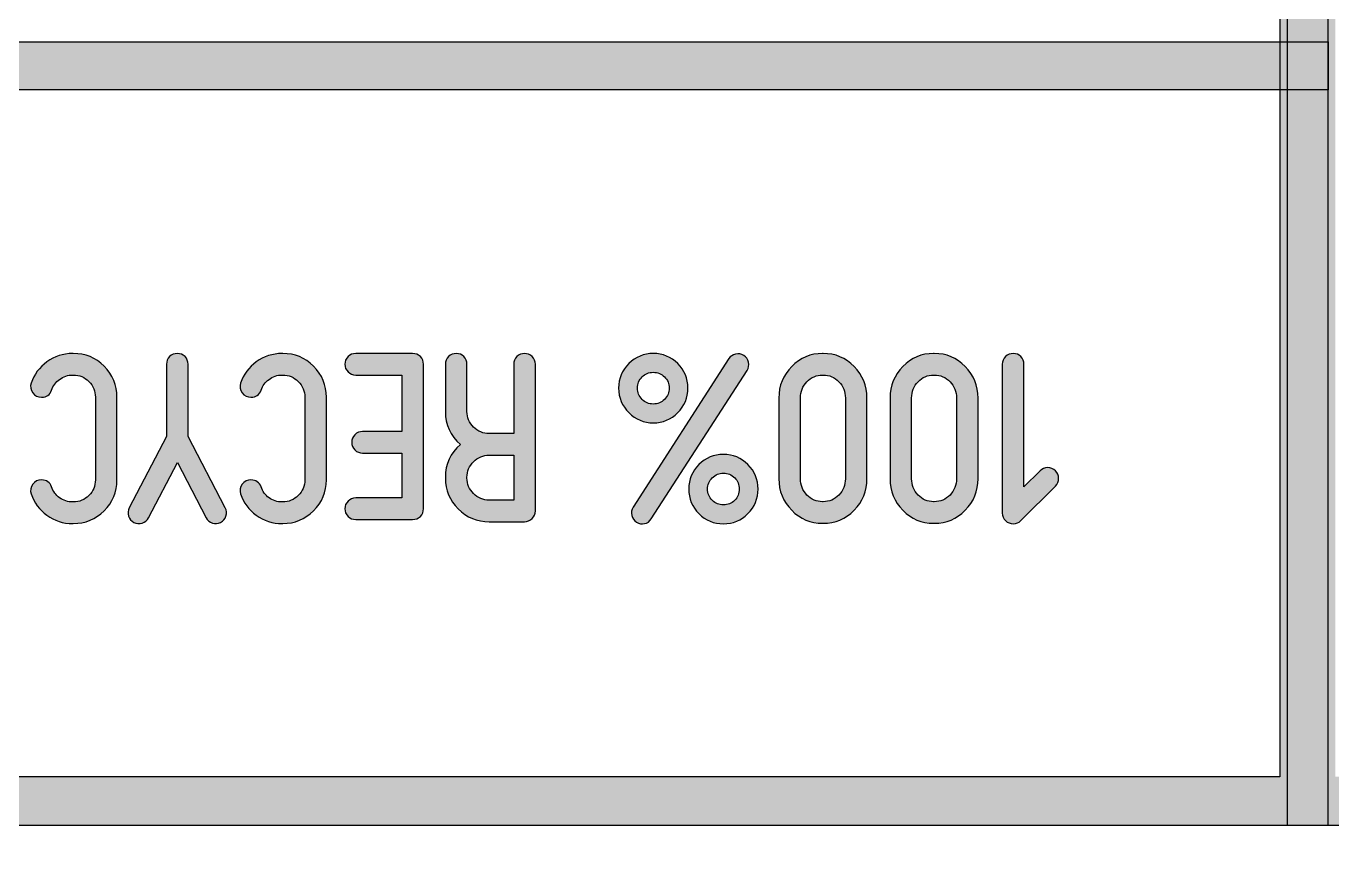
# Model space of a CAD drawing. Extents: x 3 to 98, y -255 to -10.
# Drawn here: x 48.9 to 68.43, y -173.23 to -160.89 of the extents above; entities that cross this region are included whole.
import ezdxf

# ---------------------------------------------------------------- set-up
doc = ezdxf.new("R2010")
doc.units = 0
doc.header["$MEASUREMENT"] = 0
doc.layers.add('LAYER_1', color=7, linetype='CONTINUOUS')

# ---------------------------------------------------------------- blocks, each defined once
blk = doc.blocks.new('BLOCK_2')
at = {"layer": 'LAYER_1'}
h = blk.add_hatch(color=250, dxfattribs=at)
h.dxf.hatch_style = 2
h.paths.add_polyline_path([(68.381, -172.841), (68.381, -150.057), (9.538, -150.057), (9.538, -172.841)])
h.paths.add_polyline_path([(10.261, -150.78), (67.657, -150.78), (67.657, -172.117), (10.261, -172.117)])
for points in [[(68.381, -172.841), (68.381, -150.057), (9.538, -150.057), (9.538, -172.841), (68.381, -172.841)], [(10.261, -150.78), (67.657, -150.78), (67.657, -172.117), (10.261, -172.117), (10.261, -150.78)]]:
    blk.add_lwpolyline(points, dxfattribs=at)

msp = doc.modelspace()

# ---------------------------------------------------------------- hatches: boundary and pattern name
at = {"layer": 'LAYER_1'}
h = msp.add_hatch(color=250, dxfattribs=at)
h.dxf.hatch_style = 2
h.paths.add_polyline_path([(90.549, -172.841), (90.549, -150.057), (67.765, -150.057), (67.765, -172.841)])
h.paths.add_polyline_path([(68.488, -150.78), (89.825, -150.78), (89.825, -172.117), (68.488, -172.117)])
h = msp.add_hatch(color=250, dxfattribs=at)
h.dxf.hatch_style = 2
h.paths.add_polyline_path([(9.538, -161.127), (68.381, -161.127), (68.381, -161.846), (9.538, -161.846)])
h = msp.add_hatch(color=250, dxfattribs=at)
h.dxf.hatch_style = 2
edge = h.paths.add_edge_path()
edge.add_spline(control_points=[(49.13, -166.441), (49.076, -166.441), (49.032, -166.419), (48.999, -166.374), (48.967, -166.33), (48.959, -166.282), (48.976, -166.23), (49.02, -166.1), (49.098, -165.994), (49.211, -165.913), (49.325, -165.829), (49.453, -165.787), (49.595, -165.787), (49.595, -165.787), (49.605, -165.787), (49.605, -165.787), (49.786, -165.787), (49.94, -165.85), (50.068, -165.978), (50.196, -166.106), (50.259, -166.26), (50.259, -166.441), (50.259, -166.441), (50.259, -167.678), (50.259, -167.678), (50.259, -167.857), (50.196, -168.011), (50.068, -168.139), (49.94, -168.266), (49.786, -168.33), (49.605, -168.33), (49.605, -168.33), (49.595, -168.33), (49.595, -168.33), (49.453, -168.33), (49.325, -168.289), (49.211, -168.206), (49.098, -168.124), (49.02, -168.018), (48.976, -167.886), (48.959, -167.836), (48.967, -167.788), (48.999, -167.743), (49.032, -167.699), (49.076, -167.678), (49.13, -167.678), (49.207, -167.678), (49.258, -167.713), (49.282, -167.783), (49.304, -167.85), (49.344, -167.904), (49.401, -167.945), (49.459, -167.987), (49.523, -168.007), (49.595, -168.007), (49.595, -168.007), (49.605, -168.007), (49.605, -168.007), (49.697, -168.007), (49.775, -167.975), (49.84, -167.911), (49.904, -167.846), (49.936, -167.769), (49.936, -167.678), (49.936, -167.678), (49.936, -166.441), (49.936, -166.441), (49.936, -166.349), (49.904, -166.271), (49.84, -166.206), (49.775, -166.142), (49.697, -166.109), (49.605, -166.109), (49.605, -166.109), (49.595, -166.109), (49.595, -166.109), (49.523, -166.109), (49.459, -166.131), (49.401, -166.174), (49.344, -166.215), (49.304, -166.268), (49.282, -166.334), (49.258, -166.405), (49.207, -166.441), (49.13, -166.441)], knot_values=[0, 0, 0, 0, 1, 1, 1, 2, 2, 2, 3, 3, 3, 4, 4, 4, 5, 5, 5, 6, 6, 6, 7, 7, 7, 8, 8, 8, 9, 9, 9, 10, 10, 10, 11, 11, 11, 12, 12, 12, 13, 13, 13, 14, 14, 14, 15, 15, 15, 16, 16, 16, 17, 17, 17, 18, 18, 18, 19, 19, 19, 20, 20, 20, 21, 21, 21, 22, 22, 22, 23, 23, 23, 24, 24, 24, 25, 25, 25, 26, 26, 26, 27, 27, 27, 28, 28, 28, 28], degree=3, periodic=1)
h = msp.add_hatch(color=250, dxfattribs=at)
h.dxf.hatch_style = 2
edge = h.paths.add_edge_path()
edge.add_spline(control_points=[(50.513, -168.313), (50.473, -168.292), (50.446, -168.261), (50.434, -168.218), (50.42, -168.175), (50.423, -168.134), (50.444, -168.096), (50.444, -168.096), (51, -167.03), (51, -167.03), (51, -167.03), (51, -165.949), (51, -165.949), (51, -165.904), (51.016, -165.866), (51.047, -165.833), (51.079, -165.802), (51.118, -165.787), (51.163, -165.787), (51.206, -165.787), (51.244, -165.802), (51.277, -165.833), (51.308, -165.866), (51.323, -165.904), (51.323, -165.949), (51.323, -165.949), (51.323, -167.03), (51.323, -167.03), (51.323, -167.03), (51.879, -168.096), (51.879, -168.096), (51.9, -168.134), (51.903, -168.175), (51.889, -168.218), (51.877, -168.261), (51.85, -168.292), (51.81, -168.313), (51.771, -168.334), (51.73, -168.337), (51.688, -168.323), (51.645, -168.309), (51.613, -168.283), (51.592, -168.244), (51.592, -168.244), (51.163, -167.419), (51.163, -167.419), (51.163, -167.419), (50.731, -168.244), (50.731, -168.244), (50.71, -168.283), (50.679, -168.309), (50.636, -168.323), (50.593, -168.337), (50.552, -168.334), (50.513, -168.313)], knot_values=[0, 0, 0, 0, 1, 1, 1, 2, 2, 2, 3, 3, 3, 4, 4, 4, 5, 5, 5, 6, 6, 6, 7, 7, 7, 8, 8, 8, 9, 9, 9, 10, 10, 10, 11, 11, 11, 12, 12, 12, 13, 13, 13, 14, 14, 14, 15, 15, 15, 16, 16, 16, 17, 17, 17, 18, 18, 18, 18], degree=3, periodic=1)
h = msp.add_hatch(color=250, dxfattribs=at)
h.dxf.hatch_style = 2
edge = h.paths.add_edge_path()
edge.add_spline(control_points=[(52.263, -166.441), (52.209, -166.441), (52.165, -166.419), (52.131, -166.374), (52.099, -166.33), (52.092, -166.282), (52.109, -166.23), (52.153, -166.1), (52.231, -165.994), (52.344, -165.913), (52.458, -165.829), (52.586, -165.787), (52.727, -165.787), (52.727, -165.787), (52.738, -165.787), (52.738, -165.787), (52.918, -165.787), (53.073, -165.85), (53.2, -165.978), (53.328, -166.106), (53.392, -166.26), (53.392, -166.441), (53.392, -166.441), (53.392, -167.678), (53.392, -167.678), (53.392, -167.857), (53.328, -168.011), (53.2, -168.139), (53.073, -168.266), (52.918, -168.33), (52.738, -168.33), (52.738, -168.33), (52.727, -168.33), (52.727, -168.33), (52.586, -168.33), (52.458, -168.289), (52.344, -168.206), (52.231, -168.124), (52.153, -168.018), (52.109, -167.886), (52.092, -167.836), (52.099, -167.788), (52.131, -167.743), (52.165, -167.699), (52.209, -167.678), (52.263, -167.678), (52.34, -167.678), (52.391, -167.713), (52.415, -167.783), (52.437, -167.85), (52.476, -167.904), (52.534, -167.945), (52.591, -167.987), (52.656, -168.007), (52.727, -168.007), (52.727, -168.007), (52.738, -168.007), (52.738, -168.007), (52.83, -168.007), (52.908, -167.975), (52.972, -167.911), (53.037, -167.846), (53.069, -167.769), (53.069, -167.678), (53.069, -167.678), (53.069, -166.441), (53.069, -166.441), (53.069, -166.349), (53.037, -166.271), (52.972, -166.206), (52.908, -166.142), (52.83, -166.109), (52.738, -166.109), (52.738, -166.109), (52.727, -166.109), (52.727, -166.109), (52.656, -166.109), (52.591, -166.131), (52.534, -166.174), (52.476, -166.215), (52.437, -166.268), (52.415, -166.334), (52.391, -166.405), (52.34, -166.441), (52.263, -166.441)], knot_values=[0, 0, 0, 0, 1, 1, 1, 2, 2, 2, 3, 3, 3, 4, 4, 4, 5, 5, 5, 6, 6, 6, 7, 7, 7, 8, 8, 8, 9, 9, 9, 10, 10, 10, 11, 11, 11, 12, 12, 12, 13, 13, 13, 14, 14, 14, 15, 15, 15, 16, 16, 16, 17, 17, 17, 18, 18, 18, 19, 19, 19, 20, 20, 20, 21, 21, 21, 22, 22, 22, 23, 23, 23, 24, 24, 24, 25, 25, 25, 26, 26, 26, 27, 27, 27, 28, 28, 28, 28], degree=3, periodic=1)
h = msp.add_hatch(color=250, dxfattribs=at)
h.dxf.hatch_style = 2
edge = h.paths.add_edge_path()
edge.add_spline(control_points=[(53.831, -166.109), (53.786, -166.109), (53.748, -166.094), (53.717, -166.063), (53.684, -166.031), (53.668, -165.993), (53.668, -165.949), (53.668, -165.904), (53.684, -165.866), (53.717, -165.833), (53.748, -165.802), (53.786, -165.787), (53.831, -165.787), (53.831, -165.787), (54.682, -165.787), (54.682, -165.787), (54.727, -165.787), (54.765, -165.802), (54.798, -165.833), (54.829, -165.866), (54.844, -165.904), (54.844, -165.949), (54.844, -165.949), (54.844, -168.109), (54.844, -168.109), (54.844, -168.153), (54.829, -168.191), (54.798, -168.223), (54.765, -168.254), (54.727, -168.27), (54.682, -168.27), (54.682, -168.27), (53.831, -168.27), (53.831, -168.27), (53.786, -168.27), (53.748, -168.254), (53.717, -168.223), (53.684, -168.191), (53.668, -168.153), (53.668, -168.109), (53.668, -168.064), (53.684, -168.026), (53.717, -167.995), (53.748, -167.963), (53.786, -167.947), (53.831, -167.947), (53.831, -167.947), (54.521, -167.947), (54.521, -167.947), (54.521, -167.947), (54.521, -167.277), (54.521, -167.277), (54.521, -167.277), (53.934, -167.277), (53.934, -167.277), (53.889, -167.277), (53.851, -167.261), (53.818, -167.23), (53.787, -167.199), (53.772, -167.161), (53.772, -167.116), (53.772, -167.071), (53.787, -167.033), (53.818, -167.002), (53.851, -166.97), (53.889, -166.954), (53.934, -166.954), (53.934, -166.954), (54.521, -166.954), (54.521, -166.954), (54.521, -166.954), (54.521, -166.109), (54.521, -166.109), (54.521, -166.109), (53.831, -166.109), (53.831, -166.109)], knot_values=[0, 0, 0, 0, 1, 1, 1, 2, 2, 2, 3, 3, 3, 4, 4, 4, 5, 5, 5, 6, 6, 6, 7, 7, 7, 8, 8, 8, 9, 9, 9, 10, 10, 10, 11, 11, 11, 12, 12, 12, 13, 13, 13, 14, 14, 14, 15, 15, 15, 16, 16, 16, 17, 17, 17, 18, 18, 18, 19, 19, 19, 20, 20, 20, 21, 21, 21, 22, 22, 22, 23, 23, 23, 24, 24, 24, 25, 25, 25, 25], degree=3, periodic=1)
h = msp.add_hatch(color=250, dxfattribs=at)
h.dxf.hatch_style = 2
edge = h.paths.add_edge_path()
edge.add_spline(control_points=[(55.172, -167.639), (55.172, -167.442), (55.248, -167.277), (55.399, -167.147), (55.248, -167.016), (55.172, -166.852), (55.172, -166.655), (55.172, -166.655), (55.172, -165.949), (55.172, -165.949), (55.172, -165.904), (55.188, -165.866), (55.221, -165.833), (55.252, -165.802), (55.29, -165.787), (55.335, -165.787), (55.38, -165.787), (55.418, -165.802), (55.449, -165.833), (55.48, -165.866), (55.495, -165.904), (55.495, -165.949), (55.495, -165.949), (55.495, -166.655), (55.495, -166.655), (55.495, -166.746), (55.528, -166.824), (55.594, -166.888), (55.658, -166.953), (55.736, -166.985), (55.827, -166.985), (55.827, -166.985), (56.195, -166.985), (56.195, -166.985), (56.195, -166.985), (56.195, -165.949), (56.195, -165.949), (56.195, -165.904), (56.21, -165.866), (56.241, -165.833), (56.274, -165.802), (56.312, -165.787), (56.355, -165.787), (56.4, -165.787), (56.439, -165.802), (56.471, -165.833), (56.502, -165.866), (56.518, -165.904), (56.518, -165.949), (56.518, -165.949), (56.518, -168.142), (56.518, -168.142), (56.518, -168.187), (56.502, -168.225), (56.471, -168.256), (56.439, -168.287), (56.4, -168.303), (56.355, -168.303), (56.355, -168.303), (55.827, -168.303), (55.827, -168.303), (55.646, -168.303), (55.492, -168.239), (55.364, -168.111), (55.236, -167.983), (55.172, -167.83), (55.172, -167.65), (55.172, -167.65), (55.172, -167.639), (55.172, -167.639)], knot_values=[0, 0, 0, 0, 1, 1, 1, 2, 2, 2, 3, 3, 3, 4, 4, 4, 5, 5, 5, 6, 6, 6, 7, 7, 7, 8, 8, 8, 9, 9, 9, 10, 10, 10, 11, 11, 11, 12, 12, 12, 13, 13, 13, 14, 14, 14, 15, 15, 15, 16, 16, 16, 17, 17, 17, 18, 18, 18, 19, 19, 19, 20, 20, 20, 21, 21, 21, 22, 22, 22, 23, 23, 23, 23], degree=3, periodic=1)
edge = h.paths.add_edge_path()
edge.add_spline(control_points=[(56.195, -167.308), (56.195, -167.308), (55.827, -167.308), (55.827, -167.308), (55.736, -167.308), (55.658, -167.34), (55.594, -167.405), (55.528, -167.469), (55.495, -167.547), (55.495, -167.639), (55.495, -167.639), (55.495, -167.65), (55.495, -167.65), (55.495, -167.741), (55.528, -167.819), (55.594, -167.883), (55.658, -167.947), (55.736, -167.98), (55.827, -167.98), (55.827, -167.98), (56.195, -167.98), (56.195, -167.98), (56.195, -167.98), (56.195, -167.308), (56.195, -167.308)], knot_values=[0, 0, 0, 0, 1, 1, 1, 2, 2, 2, 3, 3, 3, 4, 4, 4, 5, 5, 5, 6, 6, 6, 7, 7, 7, 8, 8, 8, 8], degree=3, periodic=1)
h = msp.add_hatch(color=250, dxfattribs=at)
h.dxf.hatch_style = 2
edge = h.paths.add_edge_path()
edge.add_spline(control_points=[(59.698, -167.448), (59.8, -167.549), (59.85, -167.671), (59.85, -167.814), (59.85, -167.958), (59.8, -168.08), (59.698, -168.182), (59.597, -168.283), (59.475, -168.334), (59.332, -168.334), (59.19, -168.334), (59.067, -168.283), (58.964, -168.182), (58.863, -168.08), (58.813, -167.958), (58.813, -167.814), (58.813, -167.671), (58.863, -167.549), (58.964, -167.448), (59.067, -167.347), (59.19, -167.296), (59.332, -167.296), (59.475, -167.296), (59.597, -167.347), (59.698, -167.448)], knot_values=[0, 0, 0, 0, 1, 1, 1, 2, 2, 2, 3, 3, 3, 4, 4, 4, 5, 5, 5, 6, 6, 6, 7, 7, 7, 8, 8, 8, 8], degree=3, periodic=1)
edge = h.paths.add_edge_path()
edge.add_spline(control_points=[(59.705, -165.918), (59.716, -165.962), (59.709, -166.003), (59.685, -166.041), (59.685, -166.041), (58.253, -168.261), (58.253, -168.261), (58.229, -168.299), (58.195, -168.323), (58.151, -168.332), (58.109, -168.341), (58.068, -168.334), (58.03, -168.309), (57.992, -168.285), (57.969, -168.251), (57.96, -168.208), (57.95, -168.164), (57.958, -168.124), (57.982, -168.087), (57.982, -168.087), (59.412, -165.864), (59.412, -165.864), (59.436, -165.828), (59.47, -165.805), (59.514, -165.795), (59.557, -165.785), (59.598, -165.792), (59.636, -165.816), (59.673, -165.84), (59.696, -165.874), (59.705, -165.918)], knot_values=[0, 0, 0, 0, 1, 1, 1, 2, 2, 2, 3, 3, 3, 4, 4, 4, 5, 5, 5, 6, 6, 6, 7, 7, 7, 8, 8, 8, 9, 9, 9, 10, 10, 10, 10], degree=3, periodic=1)
edge = h.paths.add_edge_path()
edge.add_spline(control_points=[(59.5, -167.983), (59.546, -167.936), (59.569, -167.88), (59.569, -167.814), (59.569, -167.749), (59.546, -167.694), (59.5, -167.646), (59.454, -167.6), (59.398, -167.577), (59.332, -167.577), (59.267, -167.577), (59.211, -167.6), (59.165, -167.646), (59.118, -167.694), (59.094, -167.749), (59.094, -167.814), (59.094, -167.88), (59.118, -167.936), (59.165, -167.983), (59.211, -168.029), (59.267, -168.052), (59.332, -168.052), (59.398, -168.052), (59.454, -168.029), (59.5, -167.983)], knot_values=[0, 0, 0, 0, 1, 1, 1, 2, 2, 2, 3, 3, 3, 4, 4, 4, 5, 5, 5, 6, 6, 6, 7, 7, 7, 8, 8, 8, 8], degree=3, periodic=1)
edge = h.paths.add_edge_path()
edge.add_spline(control_points=[(58.649, -165.939), (58.75, -166.04), (58.8, -166.162), (58.8, -166.305), (58.8, -166.448), (58.75, -166.571), (58.649, -166.672), (58.547, -166.774), (58.425, -166.825), (58.282, -166.825), (58.14, -166.825), (58.018, -166.774), (57.916, -166.672), (57.815, -166.571), (57.764, -166.448), (57.764, -166.305), (57.764, -166.162), (57.815, -166.04), (57.916, -165.939), (58.018, -165.837), (58.14, -165.787), (58.282, -165.787), (58.425, -165.787), (58.547, -165.837), (58.649, -165.939)], knot_values=[0, 0, 0, 0, 1, 1, 1, 2, 2, 2, 3, 3, 3, 4, 4, 4, 5, 5, 5, 6, 6, 6, 7, 7, 7, 8, 8, 8, 8], degree=3, periodic=1)
edge = h.paths.add_edge_path()
edge.add_spline(control_points=[(58.45, -166.474), (58.497, -166.427), (58.521, -166.37), (58.521, -166.305), (58.521, -166.239), (58.497, -166.183), (58.45, -166.137), (58.404, -166.091), (58.348, -166.068), (58.282, -166.068), (58.217, -166.068), (58.161, -166.091), (58.115, -166.137), (58.069, -166.183), (58.046, -166.239), (58.046, -166.305), (58.046, -166.37), (58.069, -166.427), (58.115, -166.474), (58.161, -166.52), (58.217, -166.543), (58.282, -166.543), (58.348, -166.543), (58.404, -166.52), (58.45, -166.474)], knot_values=[0, 0, 0, 0, 1, 1, 1, 2, 2, 2, 3, 3, 3, 4, 4, 4, 5, 5, 5, 6, 6, 6, 7, 7, 7, 8, 8, 8, 8], degree=3, periodic=1)
h = msp.add_hatch(color=250, dxfattribs=at)
h.dxf.hatch_style = 2
edge = h.paths.add_edge_path()
edge.add_spline(control_points=[(60.161, -166.453), (60.161, -166.269), (60.225, -166.112), (60.353, -165.982), (60.481, -165.852), (60.634, -165.787), (60.814, -165.787), (60.814, -165.787), (60.824, -165.787), (60.824, -165.787), (61.005, -165.787), (61.159, -165.852), (61.287, -165.982), (61.415, -166.112), (61.479, -166.269), (61.479, -166.453), (61.479, -166.453), (61.479, -167.66), (61.479, -167.66), (61.479, -167.844), (61.415, -168.001), (61.287, -168.132), (61.159, -168.262), (61.005, -168.327), (60.824, -168.327), (60.824, -168.327), (60.814, -168.327), (60.814, -168.327), (60.634, -168.327), (60.481, -168.262), (60.353, -168.132), (60.225, -168.001), (60.161, -167.844), (60.161, -167.66), (60.161, -167.66), (60.161, -166.453), (60.161, -166.453)], knot_values=[0, 0, 0, 0, 1, 1, 1, 2, 2, 2, 3, 3, 3, 4, 4, 4, 5, 5, 5, 6, 6, 6, 7, 7, 7, 8, 8, 8, 9, 9, 9, 10, 10, 10, 11, 11, 11, 12, 12, 12, 12], degree=3, periodic=1)
edge = h.paths.add_edge_path()
edge.add_spline(control_points=[(60.484, -167.66), (60.484, -167.755), (60.516, -167.836), (60.581, -167.904), (60.645, -167.97), (60.723, -168.004), (60.814, -168.004), (60.814, -168.004), (60.824, -168.004), (60.824, -168.004), (60.916, -168.004), (60.995, -167.97), (61.059, -167.904), (61.124, -167.836), (61.156, -167.755), (61.156, -167.66), (61.156, -167.66), (61.156, -166.453), (61.156, -166.453), (61.156, -166.357), (61.124, -166.277), (61.059, -166.21), (60.995, -166.143), (60.916, -166.109), (60.824, -166.109), (60.824, -166.109), (60.814, -166.109), (60.814, -166.109), (60.723, -166.109), (60.645, -166.143), (60.581, -166.21), (60.516, -166.277), (60.484, -166.357), (60.484, -166.453), (60.484, -166.453), (60.484, -167.66), (60.484, -167.66)], knot_values=[0, 0, 0, 0, 1, 1, 1, 2, 2, 2, 3, 3, 3, 4, 4, 4, 5, 5, 5, 6, 6, 6, 7, 7, 7, 8, 8, 8, 9, 9, 9, 10, 10, 10, 11, 11, 11, 12, 12, 12, 12], degree=3, periodic=1)
h = msp.add_hatch(color=250, dxfattribs=at)
h.dxf.hatch_style = 2
edge = h.paths.add_edge_path()
edge.add_spline(control_points=[(61.824, -166.453), (61.824, -166.269), (61.888, -166.112), (62.016, -165.982), (62.144, -165.852), (62.297, -165.787), (62.477, -165.787), (62.477, -165.787), (62.487, -165.787), (62.487, -165.787), (62.668, -165.787), (62.822, -165.852), (62.95, -165.982), (63.078, -166.112), (63.142, -166.269), (63.142, -166.453), (63.142, -166.453), (63.142, -167.66), (63.142, -167.66), (63.142, -167.844), (63.078, -168.001), (62.95, -168.132), (62.822, -168.262), (62.668, -168.327), (62.487, -168.327), (62.487, -168.327), (62.477, -168.327), (62.477, -168.327), (62.297, -168.327), (62.144, -168.262), (62.016, -168.132), (61.888, -168.001), (61.824, -167.844), (61.824, -167.66), (61.824, -167.66), (61.824, -166.453), (61.824, -166.453)], knot_values=[0, 0, 0, 0, 1, 1, 1, 2, 2, 2, 3, 3, 3, 4, 4, 4, 5, 5, 5, 6, 6, 6, 7, 7, 7, 8, 8, 8, 9, 9, 9, 10, 10, 10, 11, 11, 11, 12, 12, 12, 12], degree=3, periodic=1)
edge = h.paths.add_edge_path()
edge.add_spline(control_points=[(62.147, -167.66), (62.147, -167.755), (62.179, -167.836), (62.244, -167.904), (62.308, -167.97), (62.386, -168.004), (62.477, -168.004), (62.477, -168.004), (62.487, -168.004), (62.487, -168.004), (62.579, -168.004), (62.658, -167.97), (62.722, -167.904), (62.787, -167.836), (62.819, -167.755), (62.819, -167.66), (62.819, -167.66), (62.819, -166.453), (62.819, -166.453), (62.819, -166.357), (62.787, -166.277), (62.722, -166.21), (62.658, -166.143), (62.579, -166.109), (62.487, -166.109), (62.487, -166.109), (62.477, -166.109), (62.477, -166.109), (62.386, -166.109), (62.308, -166.143), (62.244, -166.21), (62.179, -166.277), (62.147, -166.357), (62.147, -166.453), (62.147, -166.453), (62.147, -167.66), (62.147, -167.66)], knot_values=[0, 0, 0, 0, 1, 1, 1, 2, 2, 2, 3, 3, 3, 4, 4, 4, 5, 5, 5, 6, 6, 6, 7, 7, 7, 8, 8, 8, 9, 9, 9, 10, 10, 10, 11, 11, 11, 12, 12, 12, 12], degree=3, periodic=1)
h = msp.add_hatch(color=250, dxfattribs=at)
h.dxf.hatch_style = 2
edge = h.paths.add_edge_path()
edge.add_spline(control_points=[(63.667, -168.334), (63.622, -168.334), (63.584, -168.318), (63.553, -168.287), (63.52, -168.256), (63.504, -168.218), (63.504, -168.173), (63.504, -168.173), (63.504, -165.949), (63.504, -165.949), (63.504, -165.904), (63.52, -165.866), (63.553, -165.833), (63.584, -165.802), (63.622, -165.787), (63.667, -165.787), (63.712, -165.787), (63.75, -165.802), (63.781, -165.833), (63.812, -165.866), (63.827, -165.904), (63.827, -165.949), (63.827, -165.949), (63.827, -167.783), (63.827, -167.783), (63.827, -167.783), (64.069, -167.541), (64.069, -167.541), (64.101, -167.51), (64.139, -167.494), (64.183, -167.494), (64.228, -167.494), (64.266, -167.51), (64.299, -167.541), (64.33, -167.573), (64.345, -167.611), (64.345, -167.655), (64.345, -167.7), (64.33, -167.738), (64.299, -167.769), (64.299, -167.769), (63.781, -168.287), (63.781, -168.287), (63.75, -168.318), (63.712, -168.334), (63.667, -168.334)], knot_values=[0, 0, 0, 0, 1, 1, 1, 2, 2, 2, 3, 3, 3, 4, 4, 4, 5, 5, 5, 6, 6, 6, 7, 7, 7, 8, 8, 8, 9, 9, 9, 10, 10, 10, 11, 11, 11, 12, 12, 12, 13, 13, 13, 14, 14, 14, 15, 15, 15, 15], degree=3, periodic=1)

# ---------------------------------------------------------------- linework, layer by layer
for points in [[(90.549, -172.841), (90.549, -150.057), (67.765, -150.057), (67.765, -172.841), (90.549, -172.841)], [(9.538, -161.127), (68.381, -161.127), (68.381, -161.846), (9.538, -161.846), (9.538, -161.127)]]:
    msp.add_lwpolyline(points, dxfattribs=at)
at = {"layer": 'LAYER_1', "color": 250}
msp.add_open_spline([(93.89, -10.01), (93.89, -10.01), (78.542, -10.01), (78.542, -10.01), (78.542, -10.01), (78.542, -10.716), (78.542, -10.716), (78.542, -12.859), (76.804, -14.596), (74.661, -14.596), (74.661, -14.596), (25.879, -14.596), (25.879, -14.596), (23.736, -14.596), (21.999, -12.859), (21.999, -10.716), (21.999, -10.716), (21.999, -10.01), (21.999, -10.01), (21.999, -10.01), (6.651, -10.01), (6.651, -10.01), (4.508, -10.01), (2.77, -11.748), (2.77, -13.891), (2.77, -13.891), (2.77, -22.609), (2.77, -22.609), (2.77, -22.609), (2.77, -25.978), (2.77, -25.978), (2.77, -25.978), (2.77, -124.869), (2.77, -124.869), (2.77, -124.869), (2.77, -124.889), (2.77, -124.889), (2.77, -124.889), (2.77, -147.869), (2.77, -147.869), (2.77, -147.869), (2.77, -237.326), (2.77, -237.326), (2.77, -237.326), (2.77, -255.411), (2.77, -255.411), (2.77, -255.411), (97.77, -255.411), (97.77, -255.411), (97.77, -255.411), (97.77, -237.326), (97.77, -237.326), (97.77, -237.326), (97.77, -147.869), (97.77, -147.869), (97.77, -147.869), (97.77, -124.889), (97.77, -124.889), (97.77, -124.889), (97.77, -124.869), (97.77, -124.869), (97.77, -124.869), (97.77, -113.631), (97.77, -113.631), (97.77, -113.631), (97.77, -100.913), (97.77, -100.913), (97.77, -98.834), (96.134, -97.142), (94.081, -97.042), (94.017, -97.038), (93.954, -97.032), (93.89, -97.032), (93.89, -97.032), (81.171, -97.032), (81.171, -97.032), (81.107, -97.032), (81.044, -97.038), (80.98, -97.042), (80.98, -97.042), (17.229, -97.042), (17.229, -97.042), (13.138, -97.042), (9.821, -93.725), (9.821, -89.633), (9.821, -89.633), (9.821, -60.323), (9.821, -60.323), (9.821, -56.231), (13.138, -52.914), (17.229, -52.914), (17.229, -52.914), (80.782, -52.914), (80.782, -52.914), (80.91, -52.927), (81.04, -52.934), (81.171, -52.934), (81.171, -52.934), (93.89, -52.934), (93.89, -52.934), (94.021, -52.934), (94.15, -52.927), (94.278, -52.914), (96.239, -52.719), (97.77, -51.065), (97.77, -49.053), (97.77, -49.053), (97.77, -36.335), (97.77, -36.335), (97.77, -36.335), (97.77, -25.978), (97.77, -25.978), (97.77, -25.978), (97.77, -22.609), (97.77, -22.609), (97.77, -22.609), (97.77, -13.891), (97.77, -13.891), (97.77, -11.748), (96.033, -10.01), (93.89, -10.01)], degree=3, knots=[0, 0, 0, 0, 1, 1, 1, 2, 2, 2, 3, 3, 3, 4, 4, 4, 5, 5, 5, 6, 6, 6, 7, 7, 7, 8, 8, 8, 9, 9, 9, 10, 10, 10, 11, 11, 11, 12, 12, 12, 13, 13, 13, 14, 14, 14, 15, 15, 15, 16, 16, 16, 17, 17, 17, 18, 18, 18, 19, 19, 19, 20, 20, 20, 21, 21, 21, 22, 22, 22, 23, 23, 23, 24, 24, 24, 25, 25, 25, 26, 26, 26, 27, 27, 27, 28, 28, 28, 29, 29, 29, 30, 30, 30, 31, 31, 31, 32, 32, 32, 33, 33, 33, 34, 34, 34, 35, 35, 35, 36, 36, 36, 37, 37, 37, 38, 38, 38, 39, 39, 39, 40, 40, 40, 40], dxfattribs=at)
at = {"layer": 'LAYER_1'}
for points, knots in [([(49.13, -166.441), (49.076, -166.441), (49.032, -166.419), (48.999, -166.374), (48.967, -166.33), (48.959, -166.282), (48.976, -166.23), (49.02, -166.1), (49.098, -165.994), (49.211, -165.913), (49.325, -165.829), (49.453, -165.787), (49.595, -165.787), (49.595, -165.787), (49.605, -165.787), (49.605, -165.787), (49.786, -165.787), (49.94, -165.85), (50.068, -165.978), (50.196, -166.106), (50.259, -166.26), (50.259, -166.441), (50.259, -166.441), (50.259, -167.678), (50.259, -167.678), (50.259, -167.857), (50.196, -168.011), (50.068, -168.139), (49.94, -168.266), (49.786, -168.33), (49.605, -168.33), (49.605, -168.33), (49.595, -168.33), (49.595, -168.33), (49.453, -168.33), (49.325, -168.289), (49.211, -168.206), (49.098, -168.124), (49.02, -168.018), (48.976, -167.886), (48.959, -167.836), (48.967, -167.788), (48.999, -167.743), (49.032, -167.699), (49.076, -167.678), (49.13, -167.678), (49.207, -167.678), (49.258, -167.713), (49.282, -167.783), (49.304, -167.85), (49.344, -167.904), (49.401, -167.945), (49.459, -167.987), (49.523, -168.007), (49.595, -168.007), (49.595, -168.007), (49.605, -168.007), (49.605, -168.007), (49.697, -168.007), (49.775, -167.975), (49.84, -167.911), (49.904, -167.846), (49.936, -167.769), (49.936, -167.678), (49.936, -167.678), (49.936, -166.441), (49.936, -166.441), (49.936, -166.349), (49.904, -166.271), (49.84, -166.206), (49.775, -166.142), (49.697, -166.109), (49.605, -166.109), (49.605, -166.109), (49.595, -166.109), (49.595, -166.109), (49.523, -166.109), (49.459, -166.131), (49.401, -166.174), (49.344, -166.215), (49.304, -166.268), (49.282, -166.334), (49.258, -166.405), (49.207, -166.441), (49.13, -166.441)], [0, 0, 0, 0, 1, 1, 1, 2, 2, 2, 3, 3, 3, 4, 4, 4, 5, 5, 5, 6, 6, 6, 7, 7, 7, 8, 8, 8, 9, 9, 9, 10, 10, 10, 11, 11, 11, 12, 12, 12, 13, 13, 13, 14, 14, 14, 15, 15, 15, 16, 16, 16, 17, 17, 17, 18, 18, 18, 19, 19, 19, 20, 20, 20, 21, 21, 21, 22, 22, 22, 23, 23, 23, 24, 24, 24, 25, 25, 25, 26, 26, 26, 27, 27, 27, 28, 28, 28, 28]), ([(50.513, -168.313), (50.473, -168.292), (50.446, -168.261), (50.434, -168.218), (50.42, -168.175), (50.423, -168.134), (50.444, -168.096), (50.444, -168.096), (51, -167.03), (51, -167.03), (51, -167.03), (51, -165.949), (51, -165.949), (51, -165.904), (51.016, -165.866), (51.047, -165.833), (51.079, -165.802), (51.118, -165.787), (51.163, -165.787), (51.206, -165.787), (51.244, -165.802), (51.277, -165.833), (51.308, -165.866), (51.323, -165.904), (51.323, -165.949), (51.323, -165.949), (51.323, -167.03), (51.323, -167.03), (51.323, -167.03), (51.879, -168.096), (51.879, -168.096), (51.9, -168.134), (51.903, -168.175), (51.889, -168.218), (51.877, -168.261), (51.85, -168.292), (51.81, -168.313), (51.771, -168.334), (51.73, -168.337), (51.688, -168.323), (51.645, -168.309), (51.613, -168.283), (51.592, -168.244), (51.592, -168.244), (51.163, -167.419), (51.163, -167.419), (51.163, -167.419), (50.731, -168.244), (50.731, -168.244), (50.71, -168.283), (50.679, -168.309), (50.636, -168.323), (50.593, -168.337), (50.552, -168.334), (50.513, -168.313)], [0, 0, 0, 0, 1, 1, 1, 2, 2, 2, 3, 3, 3, 4, 4, 4, 5, 5, 5, 6, 6, 6, 7, 7, 7, 8, 8, 8, 9, 9, 9, 10, 10, 10, 11, 11, 11, 12, 12, 12, 13, 13, 13, 14, 14, 14, 15, 15, 15, 16, 16, 16, 17, 17, 17, 18, 18, 18, 18]), ([(52.263, -166.441), (52.209, -166.441), (52.165, -166.419), (52.131, -166.374), (52.099, -166.33), (52.092, -166.282), (52.109, -166.23), (52.153, -166.1), (52.231, -165.994), (52.344, -165.913), (52.458, -165.829), (52.586, -165.787), (52.727, -165.787), (52.727, -165.787), (52.738, -165.787), (52.738, -165.787), (52.918, -165.787), (53.073, -165.85), (53.2, -165.978), (53.328, -166.106), (53.392, -166.26), (53.392, -166.441), (53.392, -166.441), (53.392, -167.678), (53.392, -167.678), (53.392, -167.857), (53.328, -168.011), (53.2, -168.139), (53.073, -168.266), (52.918, -168.33), (52.738, -168.33), (52.738, -168.33), (52.727, -168.33), (52.727, -168.33), (52.586, -168.33), (52.458, -168.289), (52.344, -168.206), (52.231, -168.124), (52.153, -168.018), (52.109, -167.886), (52.092, -167.836), (52.099, -167.788), (52.131, -167.743), (52.165, -167.699), (52.209, -167.678), (52.263, -167.678), (52.34, -167.678), (52.391, -167.713), (52.415, -167.783), (52.437, -167.85), (52.476, -167.904), (52.534, -167.945), (52.591, -167.987), (52.656, -168.007), (52.727, -168.007), (52.727, -168.007), (52.738, -168.007), (52.738, -168.007), (52.83, -168.007), (52.908, -167.975), (52.972, -167.911), (53.037, -167.846), (53.069, -167.769), (53.069, -167.678), (53.069, -167.678), (53.069, -166.441), (53.069, -166.441), (53.069, -166.349), (53.037, -166.271), (52.972, -166.206), (52.908, -166.142), (52.83, -166.109), (52.738, -166.109), (52.738, -166.109), (52.727, -166.109), (52.727, -166.109), (52.656, -166.109), (52.591, -166.131), (52.534, -166.174), (52.476, -166.215), (52.437, -166.268), (52.415, -166.334), (52.391, -166.405), (52.34, -166.441), (52.263, -166.441)], [0, 0, 0, 0, 1, 1, 1, 2, 2, 2, 3, 3, 3, 4, 4, 4, 5, 5, 5, 6, 6, 6, 7, 7, 7, 8, 8, 8, 9, 9, 9, 10, 10, 10, 11, 11, 11, 12, 12, 12, 13, 13, 13, 14, 14, 14, 15, 15, 15, 16, 16, 16, 17, 17, 17, 18, 18, 18, 19, 19, 19, 20, 20, 20, 21, 21, 21, 22, 22, 22, 23, 23, 23, 24, 24, 24, 25, 25, 25, 26, 26, 26, 27, 27, 27, 28, 28, 28, 28]), ([(53.831, -166.109), (53.786, -166.109), (53.748, -166.094), (53.717, -166.063), (53.684, -166.031), (53.668, -165.993), (53.668, -165.949), (53.668, -165.904), (53.684, -165.866), (53.717, -165.833), (53.748, -165.802), (53.786, -165.787), (53.831, -165.787), (53.831, -165.787), (54.682, -165.787), (54.682, -165.787), (54.727, -165.787), (54.765, -165.802), (54.798, -165.833), (54.829, -165.866), (54.844, -165.904), (54.844, -165.949), (54.844, -165.949), (54.844, -168.109), (54.844, -168.109), (54.844, -168.153), (54.829, -168.191), (54.798, -168.223), (54.765, -168.254), (54.727, -168.27), (54.682, -168.27), (54.682, -168.27), (53.831, -168.27), (53.831, -168.27), (53.786, -168.27), (53.748, -168.254), (53.717, -168.223), (53.684, -168.191), (53.668, -168.153), (53.668, -168.109), (53.668, -168.064), (53.684, -168.026), (53.717, -167.995), (53.748, -167.963), (53.786, -167.947), (53.831, -167.947), (53.831, -167.947), (54.521, -167.947), (54.521, -167.947), (54.521, -167.947), (54.521, -167.277), (54.521, -167.277), (54.521, -167.277), (53.934, -167.277), (53.934, -167.277), (53.889, -167.277), (53.851, -167.261), (53.818, -167.23), (53.787, -167.199), (53.772, -167.161), (53.772, -167.116), (53.772, -167.071), (53.787, -167.033), (53.818, -167.002), (53.851, -166.97), (53.889, -166.954), (53.934, -166.954), (53.934, -166.954), (54.521, -166.954), (54.521, -166.954), (54.521, -166.954), (54.521, -166.109), (54.521, -166.109), (54.521, -166.109), (53.831, -166.109), (53.831, -166.109)], [0, 0, 0, 0, 1, 1, 1, 2, 2, 2, 3, 3, 3, 4, 4, 4, 5, 5, 5, 6, 6, 6, 7, 7, 7, 8, 8, 8, 9, 9, 9, 10, 10, 10, 11, 11, 11, 12, 12, 12, 13, 13, 13, 14, 14, 14, 15, 15, 15, 16, 16, 16, 17, 17, 17, 18, 18, 18, 19, 19, 19, 20, 20, 20, 21, 21, 21, 22, 22, 22, 23, 23, 23, 24, 24, 24, 25, 25, 25, 25]), ([(55.172, -167.639), (55.172, -167.442), (55.248, -167.277), (55.399, -167.147), (55.248, -167.016), (55.172, -166.852), (55.172, -166.655), (55.172, -166.655), (55.172, -165.949), (55.172, -165.949), (55.172, -165.904), (55.188, -165.866), (55.221, -165.833), (55.252, -165.802), (55.29, -165.787), (55.335, -165.787), (55.38, -165.787), (55.418, -165.802), (55.449, -165.833), (55.48, -165.866), (55.495, -165.904), (55.495, -165.949), (55.495, -165.949), (55.495, -166.655), (55.495, -166.655), (55.495, -166.746), (55.528, -166.824), (55.594, -166.888), (55.658, -166.953), (55.736, -166.985), (55.827, -166.985), (55.827, -166.985), (56.195, -166.985), (56.195, -166.985), (56.195, -166.985), (56.195, -165.949), (56.195, -165.949), (56.195, -165.904), (56.21, -165.866), (56.241, -165.833), (56.274, -165.802), (56.312, -165.787), (56.355, -165.787), (56.4, -165.787), (56.439, -165.802), (56.471, -165.833), (56.502, -165.866), (56.518, -165.904), (56.518, -165.949), (56.518, -165.949), (56.518, -168.142), (56.518, -168.142), (56.518, -168.187), (56.502, -168.225), (56.471, -168.256), (56.439, -168.287), (56.4, -168.303), (56.355, -168.303), (56.355, -168.303), (55.827, -168.303), (55.827, -168.303), (55.646, -168.303), (55.492, -168.239), (55.364, -168.111), (55.236, -167.983), (55.172, -167.83), (55.172, -167.65), (55.172, -167.65), (55.172, -167.639), (55.172, -167.639)], [0, 0, 0, 0, 1, 1, 1, 2, 2, 2, 3, 3, 3, 4, 4, 4, 5, 5, 5, 6, 6, 6, 7, 7, 7, 8, 8, 8, 9, 9, 9, 10, 10, 10, 11, 11, 11, 12, 12, 12, 13, 13, 13, 14, 14, 14, 15, 15, 15, 16, 16, 16, 17, 17, 17, 18, 18, 18, 19, 19, 19, 20, 20, 20, 21, 21, 21, 22, 22, 22, 23, 23, 23, 23]), ([(58.649, -165.939), (58.75, -166.04), (58.8, -166.162), (58.8, -166.305), (58.8, -166.448), (58.75, -166.571), (58.649, -166.672), (58.547, -166.774), (58.425, -166.825), (58.282, -166.825), (58.14, -166.825), (58.018, -166.774), (57.916, -166.672), (57.815, -166.571), (57.764, -166.448), (57.764, -166.305), (57.764, -166.162), (57.815, -166.04), (57.916, -165.939), (58.018, -165.837), (58.14, -165.787), (58.282, -165.787), (58.425, -165.787), (58.547, -165.837), (58.649, -165.939)], [0, 0, 0, 0, 1, 1, 1, 2, 2, 2, 3, 3, 3, 4, 4, 4, 5, 5, 5, 6, 6, 6, 7, 7, 7, 8, 8, 8, 8]), ([(59.705, -165.918), (59.716, -165.962), (59.709, -166.003), (59.685, -166.041), (59.685, -166.041), (58.253, -168.261), (58.253, -168.261), (58.229, -168.299), (58.195, -168.323), (58.151, -168.332), (58.109, -168.341), (58.068, -168.334), (58.03, -168.309), (57.992, -168.285), (57.969, -168.251), (57.96, -168.208), (57.95, -168.164), (57.958, -168.124), (57.982, -168.087), (57.982, -168.087), (59.412, -165.864), (59.412, -165.864), (59.436, -165.828), (59.47, -165.805), (59.514, -165.795), (59.557, -165.785), (59.598, -165.792), (59.636, -165.816), (59.673, -165.84), (59.696, -165.874), (59.705, -165.918)], [0, 0, 0, 0, 1, 1, 1, 2, 2, 2, 3, 3, 3, 4, 4, 4, 5, 5, 5, 6, 6, 6, 7, 7, 7, 8, 8, 8, 9, 9, 9, 10, 10, 10, 10]), ([(60.161, -166.453), (60.161, -166.269), (60.225, -166.112), (60.353, -165.982), (60.481, -165.852), (60.634, -165.787), (60.814, -165.787), (60.814, -165.787), (60.824, -165.787), (60.824, -165.787), (61.005, -165.787), (61.159, -165.852), (61.287, -165.982), (61.415, -166.112), (61.479, -166.269), (61.479, -166.453), (61.479, -166.453), (61.479, -167.66), (61.479, -167.66), (61.479, -167.844), (61.415, -168.001), (61.287, -168.132), (61.159, -168.262), (61.005, -168.327), (60.824, -168.327), (60.824, -168.327), (60.814, -168.327), (60.814, -168.327), (60.634, -168.327), (60.481, -168.262), (60.353, -168.132), (60.225, -168.001), (60.161, -167.844), (60.161, -167.66), (60.161, -167.66), (60.161, -166.453), (60.161, -166.453)], [0, 0, 0, 0, 1, 1, 1, 2, 2, 2, 3, 3, 3, 4, 4, 4, 5, 5, 5, 6, 6, 6, 7, 7, 7, 8, 8, 8, 9, 9, 9, 10, 10, 10, 11, 11, 11, 12, 12, 12, 12]), ([(61.824, -166.453), (61.824, -166.269), (61.888, -166.112), (62.016, -165.982), (62.144, -165.852), (62.297, -165.787), (62.477, -165.787), (62.477, -165.787), (62.487, -165.787), (62.487, -165.787), (62.668, -165.787), (62.822, -165.852), (62.95, -165.982), (63.078, -166.112), (63.142, -166.269), (63.142, -166.453), (63.142, -166.453), (63.142, -167.66), (63.142, -167.66), (63.142, -167.844), (63.078, -168.001), (62.95, -168.132), (62.822, -168.262), (62.668, -168.327), (62.487, -168.327), (62.487, -168.327), (62.477, -168.327), (62.477, -168.327), (62.297, -168.327), (62.144, -168.262), (62.016, -168.132), (61.888, -168.001), (61.824, -167.844), (61.824, -167.66), (61.824, -167.66), (61.824, -166.453), (61.824, -166.453)], [0, 0, 0, 0, 1, 1, 1, 2, 2, 2, 3, 3, 3, 4, 4, 4, 5, 5, 5, 6, 6, 6, 7, 7, 7, 8, 8, 8, 9, 9, 9, 10, 10, 10, 11, 11, 11, 12, 12, 12, 12]), ([(63.667, -168.334), (63.622, -168.334), (63.584, -168.318), (63.553, -168.287), (63.52, -168.256), (63.504, -168.218), (63.504, -168.173), (63.504, -168.173), (63.504, -165.949), (63.504, -165.949), (63.504, -165.904), (63.52, -165.866), (63.553, -165.833), (63.584, -165.802), (63.622, -165.787), (63.667, -165.787), (63.712, -165.787), (63.75, -165.802), (63.781, -165.833), (63.812, -165.866), (63.827, -165.904), (63.827, -165.949), (63.827, -165.949), (63.827, -167.783), (63.827, -167.783), (63.827, -167.783), (64.069, -167.541), (64.069, -167.541), (64.101, -167.51), (64.139, -167.494), (64.183, -167.494), (64.228, -167.494), (64.266, -167.51), (64.299, -167.541), (64.33, -167.573), (64.345, -167.611), (64.345, -167.655), (64.345, -167.7), (64.33, -167.738), (64.299, -167.769), (64.299, -167.769), (63.781, -168.287), (63.781, -168.287), (63.75, -168.318), (63.712, -168.334), (63.667, -168.334)], [0, 0, 0, 0, 1, 1, 1, 2, 2, 2, 3, 3, 3, 4, 4, 4, 5, 5, 5, 6, 6, 6, 7, 7, 7, 8, 8, 8, 9, 9, 9, 10, 10, 10, 11, 11, 11, 12, 12, 12, 13, 13, 13, 14, 14, 14, 15, 15, 15, 15]), ([(58.45, -166.474), (58.497, -166.427), (58.521, -166.37), (58.521, -166.305), (58.521, -166.239), (58.497, -166.183), (58.45, -166.137), (58.404, -166.091), (58.348, -166.068), (58.282, -166.068), (58.217, -166.068), (58.161, -166.091), (58.115, -166.137), (58.069, -166.183), (58.046, -166.239), (58.046, -166.305), (58.046, -166.37), (58.069, -166.427), (58.115, -166.474), (58.161, -166.52), (58.217, -166.543), (58.282, -166.543), (58.348, -166.543), (58.404, -166.52), (58.45, -166.474)], [0, 0, 0, 0, 1, 1, 1, 2, 2, 2, 3, 3, 3, 4, 4, 4, 5, 5, 5, 6, 6, 6, 7, 7, 7, 8, 8, 8, 8]), ([(60.484, -167.66), (60.484, -167.755), (60.516, -167.836), (60.581, -167.904), (60.645, -167.97), (60.723, -168.004), (60.814, -168.004), (60.814, -168.004), (60.824, -168.004), (60.824, -168.004), (60.916, -168.004), (60.995, -167.97), (61.059, -167.904), (61.124, -167.836), (61.156, -167.755), (61.156, -167.66), (61.156, -167.66), (61.156, -166.453), (61.156, -166.453), (61.156, -166.357), (61.124, -166.277), (61.059, -166.21), (60.995, -166.143), (60.916, -166.109), (60.824, -166.109), (60.824, -166.109), (60.814, -166.109), (60.814, -166.109), (60.723, -166.109), (60.645, -166.143), (60.581, -166.21), (60.516, -166.277), (60.484, -166.357), (60.484, -166.453), (60.484, -166.453), (60.484, -167.66), (60.484, -167.66)], [0, 0, 0, 0, 1, 1, 1, 2, 2, 2, 3, 3, 3, 4, 4, 4, 5, 5, 5, 6, 6, 6, 7, 7, 7, 8, 8, 8, 9, 9, 9, 10, 10, 10, 11, 11, 11, 12, 12, 12, 12]), ([(62.147, -167.66), (62.147, -167.755), (62.179, -167.836), (62.244, -167.904), (62.308, -167.97), (62.386, -168.004), (62.477, -168.004), (62.477, -168.004), (62.487, -168.004), (62.487, -168.004), (62.579, -168.004), (62.658, -167.97), (62.722, -167.904), (62.787, -167.836), (62.819, -167.755), (62.819, -167.66), (62.819, -167.66), (62.819, -166.453), (62.819, -166.453), (62.819, -166.357), (62.787, -166.277), (62.722, -166.21), (62.658, -166.143), (62.579, -166.109), (62.487, -166.109), (62.487, -166.109), (62.477, -166.109), (62.477, -166.109), (62.386, -166.109), (62.308, -166.143), (62.244, -166.21), (62.179, -166.277), (62.147, -166.357), (62.147, -166.453), (62.147, -166.453), (62.147, -167.66), (62.147, -167.66)], [0, 0, 0, 0, 1, 1, 1, 2, 2, 2, 3, 3, 3, 4, 4, 4, 5, 5, 5, 6, 6, 6, 7, 7, 7, 8, 8, 8, 9, 9, 9, 10, 10, 10, 11, 11, 11, 12, 12, 12, 12]), ([(56.195, -167.308), (56.195, -167.308), (55.827, -167.308), (55.827, -167.308), (55.736, -167.308), (55.658, -167.34), (55.594, -167.405), (55.528, -167.469), (55.495, -167.547), (55.495, -167.639), (55.495, -167.639), (55.495, -167.65), (55.495, -167.65), (55.495, -167.741), (55.528, -167.819), (55.594, -167.883), (55.658, -167.947), (55.736, -167.98), (55.827, -167.98), (55.827, -167.98), (56.195, -167.98), (56.195, -167.98), (56.195, -167.98), (56.195, -167.308), (56.195, -167.308)], [0, 0, 0, 0, 1, 1, 1, 2, 2, 2, 3, 3, 3, 4, 4, 4, 5, 5, 5, 6, 6, 6, 7, 7, 7, 8, 8, 8, 8]), ([(59.698, -167.448), (59.8, -167.549), (59.85, -167.671), (59.85, -167.814), (59.85, -167.958), (59.8, -168.08), (59.698, -168.182), (59.597, -168.283), (59.475, -168.334), (59.332, -168.334), (59.19, -168.334), (59.067, -168.283), (58.964, -168.182), (58.863, -168.08), (58.813, -167.958), (58.813, -167.814), (58.813, -167.671), (58.863, -167.549), (58.964, -167.448), (59.067, -167.347), (59.19, -167.296), (59.332, -167.296), (59.475, -167.296), (59.597, -167.347), (59.698, -167.448)], [0, 0, 0, 0, 1, 1, 1, 2, 2, 2, 3, 3, 3, 4, 4, 4, 5, 5, 5, 6, 6, 6, 7, 7, 7, 8, 8, 8, 8]), ([(59.5, -167.983), (59.546, -167.936), (59.569, -167.88), (59.569, -167.814), (59.569, -167.749), (59.546, -167.694), (59.5, -167.646), (59.454, -167.6), (59.398, -167.577), (59.332, -167.577), (59.267, -167.577), (59.211, -167.6), (59.165, -167.646), (59.118, -167.694), (59.094, -167.749), (59.094, -167.814), (59.094, -167.88), (59.118, -167.936), (59.165, -167.983), (59.211, -168.029), (59.267, -168.052), (59.332, -168.052), (59.398, -168.052), (59.454, -168.029), (59.5, -167.983)], [0, 0, 0, 0, 1, 1, 1, 2, 2, 2, 3, 3, 3, 4, 4, 4, 5, 5, 5, 6, 6, 6, 7, 7, 7, 8, 8, 8, 8])]:
    msp.add_open_spline(points, degree=3, knots=knots, dxfattribs=at)

# ---------------------------------------------------------------- block references
msp.add_blockref('BLOCK_2', (0, 0), dxfattribs=at)

doc.saveas('drawing.dxf')
